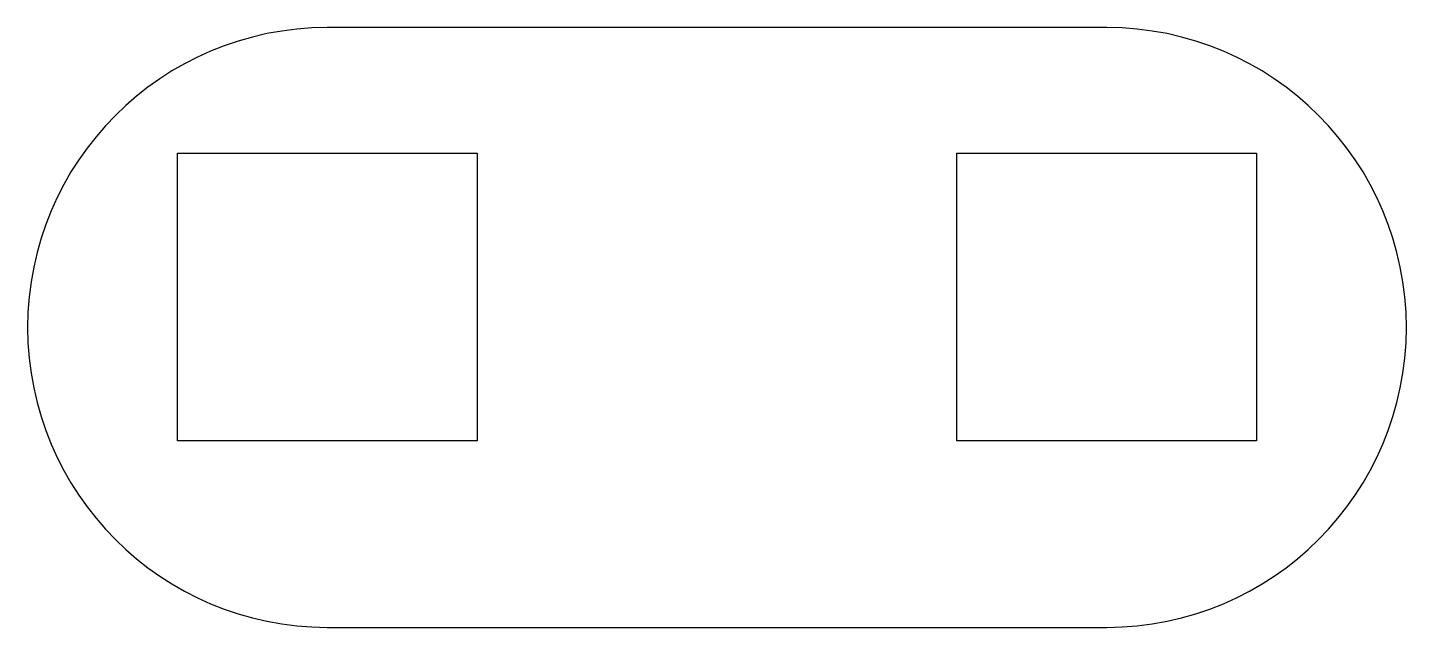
# Model space of a CAD drawing. Header units: millimetres. Extents: x -58 to 57, y 59 to 109.
import ezdxf

# ---------------------------------------------------------------- set-up
doc = ezdxf.new("R2010")
doc.units = ezdxf.units.MM
doc.layers.get('0').update_dxf_attribs({"linetype": 'CONTINUOUS'})

msp = doc.modelspace()

# ---------------------------------------------------------------- linework, layer by layer
msp.add_lwpolyline([(-32.5, 109.46, 1), (-32.5, 59.46), (32.5, 59.46, 0.999955), (32.5, 109.46)], format="xyb", close=True)
for points in [[(-20, 75), (-45, 75), (-45, 99), (-20, 99)], [(45, 75), (20, 75), (20, 99), (45, 99)]]:
    msp.add_lwpolyline(points, close=True)

doc.saveas('drawing.dxf')
